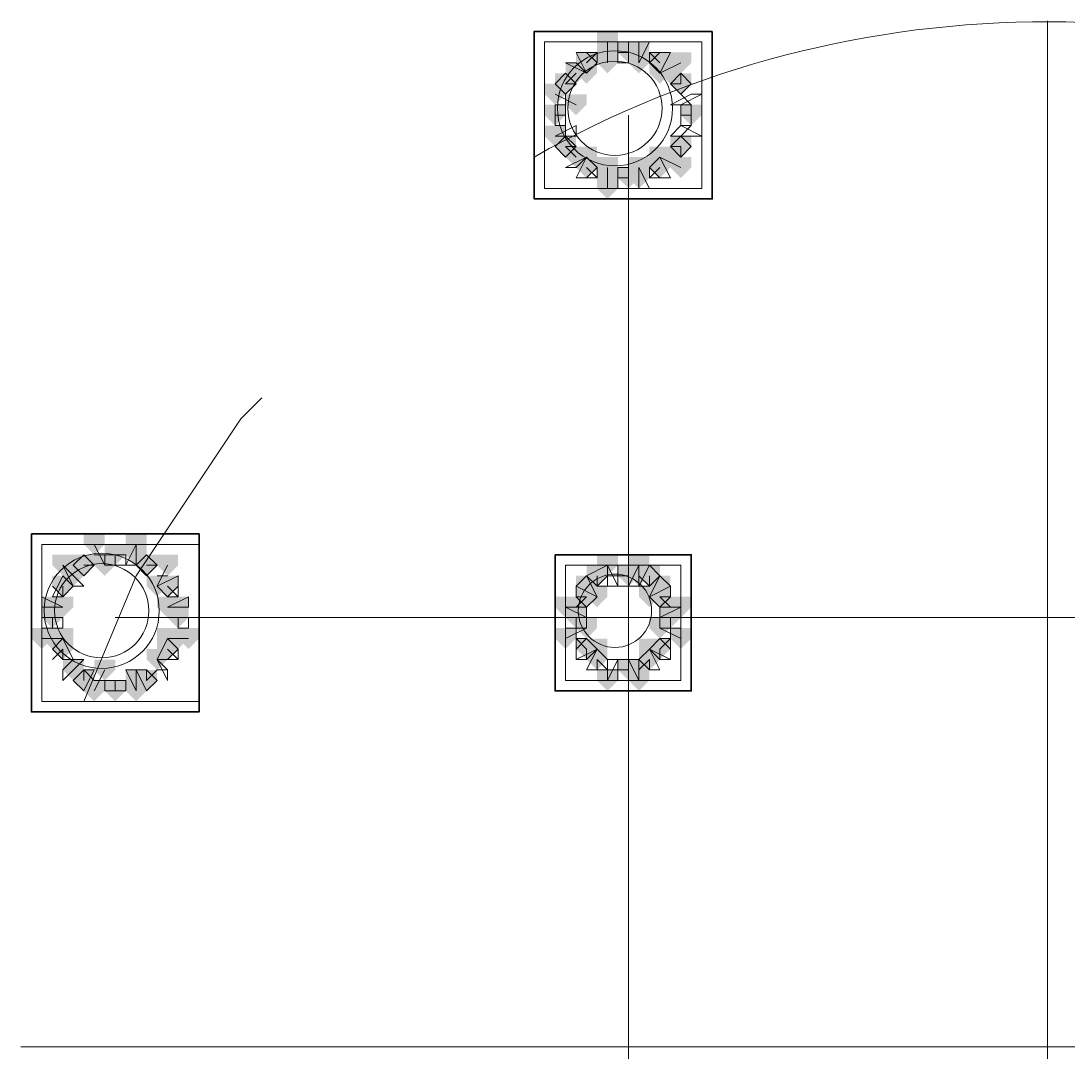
# Model space of a CAD drawing. Header units: millimetres. Extents: x 2315 to 4619, y 1334 to 1897.
# Drawn here: x 3438.02 to 3444.13, y 1541.67 to 1547.68 of the extents above; entities that cross this region are included whole.
import ezdxf

# ---------------------------------------------------------------- set-up
doc = ezdxf.new("R2010")
doc.units = ezdxf.units.MM
for name, color, linetype, true_color in [('PDF_10', 7, 'Continuous', 0x00b85c), ('PDF_AXIS', 7, 'Continuous', 0x00b85c), ('PDF_柱构件', 7, 'Continuous', 0x00b85c), ('PDF_转运站初步方案', 7, 'Continuous', 0x00b85c)]:
    doc.layers.add(name, color=color, linetype=linetype, true_color=true_color)
doc.layers.add('PDF_中心线层', color=1, linetype='Continuous')
doc.layers.add('PDF_粗实线层', color=7, linetype='Continuous')

msp = doc.modelspace()

# ---------------------------------------------------------------- hatches: boundary and pattern name
at = {"layer": 'PDF_10', "transparency": 33554559}
for points in [[(3441.5644, 1547.5601), (3441.5033, 1547.5601), (3441.5033, 1547.499), (3441.5644, 1547.4379), (3441.6255, 1547.499), (3441.6255, 1547.5601)], [(3441.5644, 1547.5601), (3441.5033, 1547.5601), (3441.5033, 1547.499), (3441.5644, 1547.4379), (3441.6255, 1547.499), (3441.6255, 1547.5601)], [(3441.3201, 1547.499), (3441.259, 1547.499), (3441.259, 1547.4379), (3441.3201, 1547.3768), (3441.3812, 1547.4379), (3441.3812, 1547.499)], [(3441.3201, 1547.499), (3441.259, 1547.499), (3441.259, 1547.4379), (3441.3201, 1547.3768), (3441.3812, 1547.4379), (3441.3812, 1547.499)], [(3441.7477, 1547.499), (3441.6866, 1547.499), (3441.6866, 1547.4379), (3441.7477, 1547.3768), (3441.8087, 1547.4379), (3441.8087, 1547.499)], [(3441.7477, 1547.499), (3441.6866, 1547.499), (3441.6866, 1547.4379), (3441.7477, 1547.3768), (3441.8087, 1547.4379), (3441.8087, 1547.499)], [(3441.1979, 1547.3768), (3441.1368, 1547.3768), (3441.1368, 1547.3157), (3441.1979, 1547.2547), (3441.259, 1547.3157), (3441.259, 1547.3768)], [(3441.1979, 1547.3768), (3441.1368, 1547.3768), (3441.1368, 1547.3157), (3441.1979, 1547.2547), (3441.259, 1547.3157), (3441.259, 1547.3768)], [(3441.8698, 1547.3768), (3441.8087, 1547.3768), (3441.8087, 1547.3157), (3441.8698, 1547.2547), (3441.9309, 1547.3157), (3441.9309, 1547.3768)], [(3441.8698, 1547.3768), (3441.8087, 1547.3768), (3441.8087, 1547.3157), (3441.8698, 1547.2547), (3441.9309, 1547.3157), (3441.9309, 1547.3768)], [(3441.1368, 1547.1936), (3441.0758, 1547.1936), (3441.0758, 1547.1325), (3441.1368, 1547.0714), (3441.1979, 1547.1325), (3441.1979, 1547.1936)], [(3441.1368, 1547.1936), (3441.0758, 1547.1936), (3441.0758, 1547.1325), (3441.1368, 1547.0714), (3441.1979, 1547.1325), (3441.1979, 1547.1936)], [(3441.9309, 1547.1936), (3441.8698, 1547.1936), (3441.8698, 1547.1325), (3441.9309, 1547.0714), (3441.992, 1547.1325), (3441.992, 1547.1936)], [(3441.9309, 1547.1936), (3441.8698, 1547.1936), (3441.8698, 1547.1325), (3441.9309, 1547.0714), (3441.992, 1547.1325), (3441.992, 1547.1936)], [(3441.1979, 1547.0103), (3441.1368, 1547.0103), (3441.1368, 1546.9493), (3441.1979, 1546.8882), (3441.259, 1546.9493), (3441.259, 1547.0103)], [(3441.1979, 1547.0103), (3441.1368, 1547.0103), (3441.1368, 1546.9493), (3441.1979, 1546.8882), (3441.259, 1546.9493), (3441.259, 1547.0103)], [(3441.8698, 1547.0103), (3441.8087, 1547.0103), (3441.8087, 1546.9493), (3441.8698, 1546.8882), (3441.9309, 1546.9493), (3441.9309, 1547.0103)], [(3441.8698, 1547.0103), (3441.8087, 1547.0103), (3441.8087, 1546.9493), (3441.8698, 1546.8882), (3441.9309, 1546.9493), (3441.9309, 1547.0103)], [(3441.3201, 1546.8882), (3441.259, 1546.8882), (3441.259, 1546.8271), (3441.3201, 1546.766), (3441.3812, 1546.8271), (3441.3812, 1546.8882)], [(3441.3201, 1546.8882), (3441.259, 1546.8882), (3441.259, 1546.8271), (3441.3201, 1546.766), (3441.3812, 1546.8271), (3441.3812, 1546.8882)], [(3441.7477, 1546.8882), (3441.6866, 1546.8882), (3441.6866, 1546.8271), (3441.7477, 1546.766), (3441.8087, 1546.8271), (3441.8087, 1546.8882)], [(3441.7477, 1546.8882), (3441.6866, 1546.8882), (3441.6866, 1546.8271), (3441.7477, 1546.766), (3441.8087, 1546.8271), (3441.8087, 1546.8882)], [(3441.5644, 1546.8271), (3441.5033, 1546.8271), (3441.5033, 1546.766), (3441.5644, 1546.7049), (3441.6255, 1546.766), (3441.6255, 1546.8271)], [(3441.5644, 1546.8271), (3441.5033, 1546.8271), (3441.5033, 1546.766), (3441.5644, 1546.7049), (3441.6255, 1546.766), (3441.6255, 1546.8271)], [(3438.5714, 1544.6282), (3438.5104, 1544.6282), (3438.5104, 1544.5671), (3438.5714, 1544.506), (3438.6325, 1544.5671), (3438.6325, 1544.6282)], [(3438.5714, 1544.6282), (3438.5104, 1544.6282), (3438.5104, 1544.5671), (3438.5714, 1544.506), (3438.6325, 1544.5671), (3438.6325, 1544.6282)], [(3438.3882, 1544.5671), (3438.3271, 1544.5671), (3438.3271, 1544.506), (3438.3882, 1544.4449), (3438.4493, 1544.506), (3438.4493, 1544.5671)], [(3438.3882, 1544.5671), (3438.3271, 1544.5671), (3438.3271, 1544.506), (3438.3882, 1544.4449), (3438.4493, 1544.506), (3438.4493, 1544.5671)], [(3438.3882, 1544.5671), (3438.3271, 1544.5671), (3438.3271, 1544.506), (3438.3882, 1544.4449), (3438.4493, 1544.506), (3438.4493, 1544.5671)], [(3438.7547, 1544.5671), (3438.6936, 1544.5671), (3438.6936, 1544.506), (3438.7547, 1544.4449), (3438.8158, 1544.506), (3438.8158, 1544.5671)], [(3438.7547, 1544.5671), (3438.6936, 1544.5671), (3438.6936, 1544.506), (3438.7547, 1544.4449), (3438.8158, 1544.506), (3438.8158, 1544.5671)], [(3438.7547, 1544.5671), (3438.6936, 1544.5671), (3438.6936, 1544.506), (3438.7547, 1544.4449), (3438.8158, 1544.506), (3438.8158, 1544.5671)], [(3441.3812, 1544.506), (3441.3201, 1544.506), (3441.3201, 1544.4449), (3441.3812, 1544.3839), (3441.4422, 1544.4449), (3441.4422, 1544.506)], [(3441.3812, 1544.506), (3441.3201, 1544.506), (3441.3201, 1544.4449), (3441.3812, 1544.3839), (3441.4422, 1544.4449), (3441.4422, 1544.506)], [(3441.5644, 1544.506), (3441.5033, 1544.506), (3441.5033, 1544.4449), (3441.5644, 1544.3839), (3441.6255, 1544.4449), (3441.6255, 1544.506)], [(3441.5644, 1544.506), (3441.5033, 1544.506), (3441.5033, 1544.4449), (3441.5644, 1544.3839), (3441.6255, 1544.4449), (3441.6255, 1544.506)], [(3441.6866, 1544.506), (3441.6255, 1544.506), (3441.6255, 1544.4449), (3441.6866, 1544.3839), (3441.7477, 1544.4449), (3441.7477, 1544.506)], [(3441.6866, 1544.506), (3441.6255, 1544.506), (3441.6255, 1544.4449), (3441.6866, 1544.3839), (3441.7477, 1544.4449), (3441.7477, 1544.506)], [(3438.266, 1544.4449), (3438.2049, 1544.4449), (3438.2049, 1544.3839), (3438.266, 1544.3228), (3438.3271, 1544.3839), (3438.3271, 1544.4449)], [(3438.266, 1544.4449), (3438.2049, 1544.4449), (3438.2049, 1544.3839), (3438.266, 1544.3228), (3438.3271, 1544.3839), (3438.3271, 1544.4449)], [(3438.8768, 1544.4449), (3438.8158, 1544.4449), (3438.8158, 1544.3839), (3438.8768, 1544.3228), (3438.9379, 1544.3839), (3438.9379, 1544.4449)], [(3438.8768, 1544.4449), (3438.8158, 1544.4449), (3438.8158, 1544.3839), (3438.8768, 1544.3228), (3438.9379, 1544.3839), (3438.9379, 1544.4449)], [(3441.3201, 1544.3839), (3441.259, 1544.3839), (3441.259, 1544.3228), (3441.3201, 1544.2617), (3441.3812, 1544.3228), (3441.3812, 1544.3839)], [(3441.3201, 1544.3839), (3441.259, 1544.3839), (3441.259, 1544.3228), (3441.3201, 1544.2617), (3441.3812, 1544.3228), (3441.3812, 1544.3839)], [(3441.7477, 1544.3839), (3441.6866, 1544.3839), (3441.6866, 1544.3228), (3441.7477, 1544.2617), (3441.8087, 1544.3228), (3441.8087, 1544.3839)], [(3441.7477, 1544.3839), (3441.6866, 1544.3839), (3441.6866, 1544.3228), (3441.7477, 1544.2617), (3441.8087, 1544.3228), (3441.8087, 1544.3839)], [(3438.2049, 1544.2617), (3438.1439, 1544.2617), (3438.1439, 1544.2006), (3438.2049, 1544.1395), (3438.266, 1544.2006), (3438.266, 1544.2617)], [(3438.2049, 1544.2617), (3438.1439, 1544.2617), (3438.1439, 1544.2006), (3438.2049, 1544.1395), (3438.266, 1544.2006), (3438.266, 1544.2617)], [(3438.2049, 1544.2617), (3438.1439, 1544.2617), (3438.1439, 1544.2006), (3438.2049, 1544.1395), (3438.266, 1544.2006), (3438.266, 1544.2617)], [(3438.9379, 1544.2617), (3438.8768, 1544.2617), (3438.8768, 1544.2006), (3438.9379, 1544.1395), (3438.999, 1544.2006), (3438.999, 1544.2617)], [(3438.9379, 1544.2617), (3438.8768, 1544.2617), (3438.8768, 1544.2006), (3438.9379, 1544.1395), (3438.999, 1544.2006), (3438.999, 1544.2617)], [(3441.259, 1544.2617), (3441.1979, 1544.2617), (3441.1979, 1544.2006), (3441.259, 1544.1395), (3441.3201, 1544.2006), (3441.3201, 1544.2617)], [(3441.259, 1544.2617), (3441.1979, 1544.2617), (3441.1979, 1544.2006), (3441.259, 1544.1395), (3441.3201, 1544.2006), (3441.3201, 1544.2617)], [(3441.259, 1544.2617), (3441.1979, 1544.2617), (3441.1979, 1544.2006), (3441.259, 1544.1395), (3441.3201, 1544.2006), (3441.3201, 1544.2617)], [(3441.8087, 1544.2617), (3441.7477, 1544.2617), (3441.7477, 1544.2006), (3441.8087, 1544.1395), (3441.8698, 1544.2006), (3441.8698, 1544.2617)], [(3441.8087, 1544.2617), (3441.7477, 1544.2617), (3441.7477, 1544.2006), (3441.8087, 1544.1395), (3441.8698, 1544.2006), (3441.8698, 1544.2617)], [(3441.8087, 1544.2617), (3441.7477, 1544.2617), (3441.7477, 1544.2006), (3441.8087, 1544.1395), (3441.8698, 1544.2006), (3441.8698, 1544.2617)], [(3438.266, 1544.0784), (3438.2049, 1544.0784), (3438.2049, 1544.0174), (3438.266, 1543.9563), (3438.3271, 1544.0174), (3438.3271, 1544.0784)], [(3438.266, 1544.0784), (3438.2049, 1544.0784), (3438.2049, 1544.0174), (3438.266, 1543.9563), (3438.3271, 1544.0174), (3438.3271, 1544.0784)], [(3438.8768, 1544.0784), (3438.8158, 1544.0784), (3438.8158, 1544.0174), (3438.8768, 1543.9563), (3438.9379, 1544.0174), (3438.9379, 1544.0784)], [(3438.8768, 1544.0784), (3438.8158, 1544.0784), (3438.8158, 1544.0174), (3438.8768, 1543.9563), (3438.9379, 1544.0174), (3438.9379, 1544.0784)], [(3441.3201, 1544.0784), (3441.259, 1544.0784), (3441.259, 1544.0174), (3441.3201, 1543.9563), (3441.3812, 1544.0174), (3441.3812, 1544.0784)], [(3441.3201, 1544.0784), (3441.259, 1544.0784), (3441.259, 1544.0174), (3441.3201, 1543.9563), (3441.3812, 1544.0174), (3441.3812, 1544.0784)], [(3441.7477, 1544.0784), (3441.6866, 1544.0784), (3441.6866, 1544.0174), (3441.7477, 1543.9563), (3441.8087, 1544.0174), (3441.8087, 1544.0784)], [(3441.7477, 1544.0784), (3441.6866, 1544.0784), (3441.6866, 1544.0174), (3441.7477, 1543.9563), (3441.8087, 1544.0174), (3441.8087, 1544.0784)], [(3441.3812, 1544.0174), (3441.3201, 1544.0174), (3441.3201, 1543.9563), (3441.3812, 1543.8952), (3441.4422, 1543.9563), (3441.4422, 1544.0174)], [(3441.3812, 1544.0174), (3441.3201, 1544.0174), (3441.3201, 1543.9563), (3441.3812, 1543.8952), (3441.4422, 1543.9563), (3441.4422, 1544.0174)], [(3441.6866, 1544.0174), (3441.6255, 1544.0174), (3441.6255, 1543.9563), (3441.6866, 1543.8952), (3441.7477, 1543.9563), (3441.7477, 1544.0174)], [(3441.6866, 1544.0174), (3441.6255, 1544.0174), (3441.6255, 1543.9563), (3441.6866, 1543.8952), (3441.7477, 1543.9563), (3441.7477, 1544.0174)], [(3441.5644, 1543.9563), (3441.5033, 1543.9563), (3441.5033, 1543.8952), (3441.5644, 1543.8341), (3441.6255, 1543.8952), (3441.6255, 1543.9563)], [(3441.5644, 1543.9563), (3441.5033, 1543.9563), (3441.5033, 1543.8952), (3441.5644, 1543.8341), (3441.6255, 1543.8952), (3441.6255, 1543.9563)], [(3438.3882, 1543.8952), (3438.3271, 1543.8952), (3438.3271, 1543.8341), (3438.3882, 1543.773), (3438.4493, 1543.8341), (3438.4493, 1543.8952)], [(3438.3882, 1543.8952), (3438.3271, 1543.8952), (3438.3271, 1543.8341), (3438.3882, 1543.773), (3438.4493, 1543.8341), (3438.4493, 1543.8952)], [(3438.7547, 1543.8952), (3438.6936, 1543.8952), (3438.6936, 1543.8341), (3438.7547, 1543.773), (3438.8158, 1543.8341), (3438.8158, 1543.8952)], [(3438.7547, 1543.8952), (3438.6936, 1543.8952), (3438.6936, 1543.8341), (3438.7547, 1543.773), (3438.8158, 1543.8341), (3438.8158, 1543.8952)], [(3438.5714, 1543.8341), (3438.5104, 1543.8341), (3438.5104, 1543.773), (3438.5714, 1543.712), (3438.6325, 1543.773), (3438.6325, 1543.8341)], [(3438.5714, 1543.8341), (3438.5104, 1543.8341), (3438.5104, 1543.773), (3438.5714, 1543.712), (3438.6325, 1543.773), (3438.6325, 1543.8341)]]:
    msp.add_hatch(color=256, dxfattribs=at).paths.add_polyline_path(points)
at = {"layer": 'PDF_柱构件', "transparency": 33554559}
for points in [[(3441.4422, 1547.6211), (3441.3812, 1547.6211), (3441.3812, 1547.5601), (3441.4422, 1547.499), (3441.5033, 1547.5601), (3441.5033, 1547.6211)], [(3441.4422, 1547.5601), (3441.3812, 1547.5601), (3441.3812, 1547.499), (3441.4422, 1547.4379), (3441.5033, 1547.499), (3441.5033, 1547.5601)], [(3441.6255, 1547.5601), (3441.5644, 1547.5601), (3441.5644, 1547.499), (3441.6255, 1547.4379), (3441.6866, 1547.499), (3441.6866, 1547.5601)], [(3441.4422, 1547.499), (3441.3812, 1547.499), (3441.3812, 1547.4379), (3441.4422, 1547.3768), (3441.5033, 1547.4379), (3441.5033, 1547.499)], [(3441.6255, 1547.499), (3441.5644, 1547.499), (3441.5644, 1547.4379), (3441.6255, 1547.3768), (3441.6866, 1547.4379), (3441.6866, 1547.499)], [(3441.8698, 1547.499), (3441.8087, 1547.499), (3441.8087, 1547.4379), (3441.8698, 1547.3768), (3441.9309, 1547.4379), (3441.9309, 1547.499)], [(3441.259, 1547.4379), (3441.1979, 1547.4379), (3441.1979, 1547.3768), (3441.259, 1547.3157), (3441.3201, 1547.3768), (3441.3201, 1547.4379)], [(3441.3201, 1547.4379), (3441.259, 1547.4379), (3441.259, 1547.3768), (3441.3201, 1547.3157), (3441.3812, 1547.3768), (3441.3812, 1547.4379)], [(3441.7477, 1547.4379), (3441.6866, 1547.4379), (3441.6866, 1547.3768), (3441.7477, 1547.3157), (3441.8087, 1547.3768), (3441.8087, 1547.4379)], [(3441.8087, 1547.4379), (3441.7477, 1547.4379), (3441.7477, 1547.3768), (3441.8087, 1547.3157), (3441.8698, 1547.3768), (3441.8698, 1547.4379)], [(3441.1368, 1547.3157), (3441.0758, 1547.3157), (3441.0758, 1547.2547), (3441.1368, 1547.1936), (3441.1979, 1547.2547), (3441.1979, 1547.3157)], [(3441.259, 1547.2547), (3441.1979, 1547.2547), (3441.1979, 1547.1936), (3441.259, 1547.1325), (3441.3201, 1547.1936), (3441.3201, 1547.2547)], [(3441.1368, 1547.0714), (3441.0758, 1547.0714), (3441.0758, 1547.0103), (3441.1368, 1546.9493), (3441.1979, 1547.0103), (3441.1979, 1547.0714)], [(3441.259, 1546.9493), (3441.1979, 1546.9493), (3441.1979, 1546.8882), (3441.259, 1546.8271), (3441.3201, 1546.8882), (3441.3201, 1546.9493)], [(3441.3201, 1546.9493), (3441.259, 1546.9493), (3441.259, 1546.8882), (3441.3201, 1546.8271), (3441.3812, 1546.8882), (3441.3812, 1546.9493)], [(3441.7477, 1546.9493), (3441.6866, 1546.9493), (3441.6866, 1546.8882), (3441.7477, 1546.8271), (3441.8087, 1546.8882), (3441.8087, 1546.9493)], [(3441.8087, 1546.9493), (3441.7477, 1546.9493), (3441.7477, 1546.8882), (3441.8087, 1546.8271), (3441.8698, 1546.8882), (3441.8698, 1546.9493)], [(3441.4422, 1546.8882), (3441.3812, 1546.8882), (3441.3812, 1546.8271), (3441.4422, 1546.766), (3441.5033, 1546.8271), (3441.5033, 1546.8882)], [(3441.6255, 1546.8882), (3441.5644, 1546.8882), (3441.5644, 1546.8271), (3441.6255, 1546.766), (3441.6866, 1546.8271), (3441.6866, 1546.8882)], [(3441.8698, 1546.8882), (3441.8087, 1546.8882), (3441.8087, 1546.8271), (3441.8698, 1546.766), (3441.9309, 1546.8271), (3441.9309, 1546.8882)], [(3441.4422, 1546.8271), (3441.3812, 1546.8271), (3441.3812, 1546.766), (3441.4422, 1546.7049), (3441.5033, 1546.766), (3441.5033, 1546.8271)], [(3441.6255, 1546.8271), (3441.5644, 1546.8271), (3441.5644, 1546.766), (3441.6255, 1546.7049), (3441.6866, 1546.766), (3441.6866, 1546.8271)], [(3441.4422, 1546.766), (3441.3812, 1546.766), (3441.3812, 1546.7049), (3441.4422, 1546.6439), (3441.5033, 1546.7049), (3441.5033, 1546.766)], [(3438.4493, 1544.6893), (3438.3882, 1544.6893), (3438.3882, 1544.6282), (3438.4493, 1544.5671), (3438.5104, 1544.6282), (3438.5104, 1544.6893)], [(3438.6936, 1544.6893), (3438.6325, 1544.6893), (3438.6325, 1544.6282), (3438.6936, 1544.5671), (3438.7547, 1544.6282), (3438.7547, 1544.6893)], [(3438.6936, 1544.6282), (3438.6325, 1544.6282), (3438.6325, 1544.5671), (3438.6936, 1544.506), (3438.7547, 1544.5671), (3438.7547, 1544.6282)], [(3438.266, 1544.5671), (3438.2049, 1544.5671), (3438.2049, 1544.506), (3438.266, 1544.4449), (3438.3271, 1544.506), (3438.3271, 1544.5671)], [(3438.5104, 1544.5671), (3438.4493, 1544.5671), (3438.4493, 1544.506), (3438.5104, 1544.4449), (3438.5714, 1544.506), (3438.5714, 1544.5671)], [(3438.8768, 1544.5671), (3438.8158, 1544.5671), (3438.8158, 1544.506), (3438.8768, 1544.4449), (3438.9379, 1544.506), (3438.9379, 1544.5671)], [(3441.4422, 1544.5671), (3441.3812, 1544.5671), (3441.3812, 1544.506), (3441.4422, 1544.4449), (3441.5033, 1544.506), (3441.5033, 1544.5671)], [(3441.6255, 1544.5671), (3441.5644, 1544.5671), (3441.5644, 1544.506), (3441.6255, 1544.4449), (3441.6866, 1544.506), (3441.6866, 1544.5671)], [(3438.3271, 1544.506), (3438.266, 1544.506), (3438.266, 1544.4449), (3438.3271, 1544.3839), (3438.3882, 1544.4449), (3438.3882, 1544.506)], [(3441.6255, 1544.506), (3441.5644, 1544.506), (3441.5644, 1544.4449), (3441.6255, 1544.3839), (3441.6866, 1544.4449), (3441.6866, 1544.506)], [(3438.8158, 1544.4449), (3438.7547, 1544.4449), (3438.7547, 1544.3839), (3438.8158, 1544.3228), (3438.8768, 1544.3839), (3438.8768, 1544.4449)], [(3441.3201, 1544.4449), (3441.259, 1544.4449), (3441.259, 1544.3839), (3441.3201, 1544.3228), (3441.3812, 1544.3839), (3441.3812, 1544.4449)], [(3441.7477, 1544.4449), (3441.6866, 1544.4449), (3441.6866, 1544.3839), (3441.7477, 1544.3228), (3441.8087, 1544.3839), (3441.8087, 1544.4449)], [(3441.3812, 1544.3839), (3441.3201, 1544.3839), (3441.3201, 1544.3228), (3441.3812, 1544.2617), (3441.4422, 1544.3228), (3441.4422, 1544.3839)], [(3441.6866, 1544.3839), (3441.6255, 1544.3839), (3441.6255, 1544.3228), (3441.6866, 1544.2617), (3441.7477, 1544.3228), (3441.7477, 1544.3839)], [(3438.2049, 1544.3228), (3438.1439, 1544.3228), (3438.1439, 1544.2617), (3438.2049, 1544.2006), (3438.266, 1544.2617), (3438.266, 1544.3228)], [(3438.266, 1544.3228), (3438.2049, 1544.3228), (3438.2049, 1544.2617), (3438.266, 1544.2006), (3438.3271, 1544.2617), (3438.3271, 1544.3228)], [(3438.8768, 1544.3228), (3438.8158, 1544.3228), (3438.8158, 1544.2617), (3438.8768, 1544.2006), (3438.9379, 1544.2617), (3438.9379, 1544.3228)], [(3438.9379, 1544.3228), (3438.8768, 1544.3228), (3438.8768, 1544.2617), (3438.9379, 1544.2006), (3438.999, 1544.2617), (3438.999, 1544.3228)], [(3441.1979, 1544.3228), (3441.1368, 1544.3228), (3441.1368, 1544.2617), (3441.1979, 1544.2006), (3441.259, 1544.2617), (3441.259, 1544.3228)], [(3441.259, 1544.3228), (3441.1979, 1544.3228), (3441.1979, 1544.2617), (3441.259, 1544.2006), (3441.3201, 1544.2617), (3441.3201, 1544.3228)], [(3441.8087, 1544.3228), (3441.7477, 1544.3228), (3441.7477, 1544.2617), (3441.8087, 1544.2006), (3441.8698, 1544.2617), (3441.8698, 1544.3228)], [(3441.8698, 1544.3228), (3441.8087, 1544.3228), (3441.8087, 1544.2617), (3441.8698, 1544.2006), (3441.9309, 1544.2617), (3441.9309, 1544.3228)], [(3441.3201, 1544.2006), (3441.259, 1544.2006), (3441.259, 1544.1395), (3441.3201, 1544.0784), (3441.3812, 1544.1395), (3441.3812, 1544.2006)], [(3441.7477, 1544.2006), (3441.6866, 1544.2006), (3441.6866, 1544.1395), (3441.7477, 1544.0784), (3441.8087, 1544.1395), (3441.8087, 1544.2006)], [(3438.1439, 1544.1395), (3438.0828, 1544.1395), (3438.0828, 1544.0784), (3438.1439, 1544.0174), (3438.2049, 1544.0784), (3438.2049, 1544.1395)], [(3438.2049, 1544.1395), (3438.1439, 1544.1395), (3438.1439, 1544.0784), (3438.2049, 1544.0174), (3438.266, 1544.0784), (3438.266, 1544.1395)], [(3438.266, 1544.1395), (3438.2049, 1544.1395), (3438.2049, 1544.0784), (3438.266, 1544.0174), (3438.3271, 1544.0784), (3438.3271, 1544.1395)], [(3438.8768, 1544.1395), (3438.8158, 1544.1395), (3438.8158, 1544.0784), (3438.8768, 1544.0174), (3438.9379, 1544.0784), (3438.9379, 1544.1395)], [(3438.9379, 1544.1395), (3438.8768, 1544.1395), (3438.8768, 1544.0784), (3438.9379, 1544.0174), (3438.999, 1544.0784), (3438.999, 1544.1395)], [(3438.999, 1544.1395), (3438.9379, 1544.1395), (3438.9379, 1544.0784), (3438.999, 1544.0174), (3439.0601, 1544.0784), (3439.0601, 1544.1395)], [(3441.1979, 1544.1395), (3441.1368, 1544.1395), (3441.1368, 1544.0784), (3441.1979, 1544.0174), (3441.259, 1544.0784), (3441.259, 1544.1395)], [(3441.8698, 1544.1395), (3441.8087, 1544.1395), (3441.8087, 1544.0784), (3441.8698, 1544.0174), (3441.9309, 1544.0784), (3441.9309, 1544.1395)], [(3441.3812, 1544.0784), (3441.3201, 1544.0784), (3441.3201, 1544.0174), (3441.3812, 1543.9563), (3441.4422, 1544.0174), (3441.4422, 1544.0784)], [(3441.6866, 1544.0784), (3441.6255, 1544.0784), (3441.6255, 1544.0174), (3441.6866, 1543.9563), (3441.7477, 1544.0174), (3441.7477, 1544.0784)], [(3438.8158, 1544.0174), (3438.7547, 1544.0174), (3438.7547, 1543.9563), (3438.8158, 1543.8952), (3438.8768, 1543.9563), (3438.8768, 1544.0174)], [(3438.3271, 1543.9563), (3438.266, 1543.9563), (3438.266, 1543.8952), (3438.3271, 1543.8341), (3438.3882, 1543.8952), (3438.3882, 1543.9563)], [(3438.5104, 1543.9563), (3438.4493, 1543.9563), (3438.4493, 1543.8952), (3438.5104, 1543.8341), (3438.5714, 1543.8952), (3438.5714, 1543.9563)], [(3441.6255, 1543.9563), (3441.5644, 1543.9563), (3441.5644, 1543.8952), (3441.6255, 1543.8341), (3441.6866, 1543.8952), (3441.6866, 1543.9563)], [(3438.6936, 1543.8952), (3438.6325, 1543.8952), (3438.6325, 1543.8341), (3438.6936, 1543.773), (3438.7547, 1543.8341), (3438.7547, 1543.8952)], [(3441.4422, 1543.8952), (3441.3812, 1543.8952), (3441.3812, 1543.8341), (3441.4422, 1543.773), (3441.5033, 1543.8341), (3441.5033, 1543.8952)], [(3441.6255, 1543.8952), (3441.5644, 1543.8952), (3441.5644, 1543.8341), (3441.6255, 1543.773), (3441.6866, 1543.8341), (3441.6866, 1543.8952)], [(3438.4493, 1543.8341), (3438.3882, 1543.8341), (3438.3882, 1543.773), (3438.4493, 1543.712), (3438.5104, 1543.773), (3438.5104, 1543.8341)], [(3438.6936, 1543.8341), (3438.6325, 1543.8341), (3438.6325, 1543.773), (3438.6936, 1543.712), (3438.7547, 1543.773), (3438.7547, 1543.8341)]]:
    msp.add_hatch(color=256, dxfattribs=at).paths.add_polyline_path(points)
at = {"layer": 'PDF_转运站初步方案', "transparency": 33554559}
for points in [[(3441.5644, 1547.5601), (3441.5033, 1547.5601), (3441.5033, 1547.499), (3441.5644, 1547.4379), (3441.6255, 1547.499), (3441.6255, 1547.5601)], [(3441.5644, 1547.5601), (3441.5033, 1547.5601), (3441.5033, 1547.499), (3441.5644, 1547.4379), (3441.6255, 1547.499), (3441.6255, 1547.5601)], [(3441.3201, 1547.499), (3441.259, 1547.499), (3441.259, 1547.4379), (3441.3201, 1547.3768), (3441.3812, 1547.4379), (3441.3812, 1547.499)], [(3441.3201, 1547.499), (3441.259, 1547.499), (3441.259, 1547.4379), (3441.3201, 1547.3768), (3441.3812, 1547.4379), (3441.3812, 1547.499)], [(3441.7477, 1547.499), (3441.6866, 1547.499), (3441.6866, 1547.4379), (3441.7477, 1547.3768), (3441.8087, 1547.4379), (3441.8087, 1547.499)], [(3441.7477, 1547.499), (3441.6866, 1547.499), (3441.6866, 1547.4379), (3441.7477, 1547.3768), (3441.8087, 1547.4379), (3441.8087, 1547.499)], [(3441.1979, 1547.3768), (3441.1368, 1547.3768), (3441.1368, 1547.3157), (3441.1979, 1547.2547), (3441.259, 1547.3157), (3441.259, 1547.3768)], [(3441.1979, 1547.3768), (3441.1368, 1547.3768), (3441.1368, 1547.3157), (3441.1979, 1547.2547), (3441.259, 1547.3157), (3441.259, 1547.3768)], [(3441.8698, 1547.3768), (3441.8087, 1547.3768), (3441.8087, 1547.3157), (3441.8698, 1547.2547), (3441.9309, 1547.3157), (3441.9309, 1547.3768)], [(3441.8698, 1547.3768), (3441.8087, 1547.3768), (3441.8087, 1547.3157), (3441.8698, 1547.2547), (3441.9309, 1547.3157), (3441.9309, 1547.3768)], [(3441.1368, 1547.1936), (3441.0758, 1547.1936), (3441.0758, 1547.1325), (3441.1368, 1547.0714), (3441.1979, 1547.1325), (3441.1979, 1547.1936)], [(3441.1368, 1547.1936), (3441.0758, 1547.1936), (3441.0758, 1547.1325), (3441.1368, 1547.0714), (3441.1979, 1547.1325), (3441.1979, 1547.1936)], [(3441.9309, 1547.1936), (3441.8698, 1547.1936), (3441.8698, 1547.1325), (3441.9309, 1547.0714), (3441.992, 1547.1325), (3441.992, 1547.1936)], [(3441.9309, 1547.1936), (3441.8698, 1547.1936), (3441.8698, 1547.1325), (3441.9309, 1547.0714), (3441.992, 1547.1325), (3441.992, 1547.1936)], [(3441.1979, 1547.0103), (3441.1368, 1547.0103), (3441.1368, 1546.9493), (3441.1979, 1546.8882), (3441.259, 1546.9493), (3441.259, 1547.0103)], [(3441.1979, 1547.0103), (3441.1368, 1547.0103), (3441.1368, 1546.9493), (3441.1979, 1546.8882), (3441.259, 1546.9493), (3441.259, 1547.0103)], [(3441.8698, 1547.0103), (3441.8087, 1547.0103), (3441.8087, 1546.9493), (3441.8698, 1546.8882), (3441.9309, 1546.9493), (3441.9309, 1547.0103)], [(3441.8698, 1547.0103), (3441.8087, 1547.0103), (3441.8087, 1546.9493), (3441.8698, 1546.8882), (3441.9309, 1546.9493), (3441.9309, 1547.0103)], [(3441.3201, 1546.8882), (3441.259, 1546.8882), (3441.259, 1546.8271), (3441.3201, 1546.766), (3441.3812, 1546.8271), (3441.3812, 1546.8882)], [(3441.3201, 1546.8882), (3441.259, 1546.8882), (3441.259, 1546.8271), (3441.3201, 1546.766), (3441.3812, 1546.8271), (3441.3812, 1546.8882)], [(3441.7477, 1546.8882), (3441.6866, 1546.8882), (3441.6866, 1546.8271), (3441.7477, 1546.766), (3441.8087, 1546.8271), (3441.8087, 1546.8882)], [(3441.7477, 1546.8882), (3441.6866, 1546.8882), (3441.6866, 1546.8271), (3441.7477, 1546.766), (3441.8087, 1546.8271), (3441.8087, 1546.8882)], [(3441.5644, 1546.8271), (3441.5033, 1546.8271), (3441.5033, 1546.766), (3441.5644, 1546.7049), (3441.6255, 1546.766), (3441.6255, 1546.8271)], [(3441.5644, 1546.8271), (3441.5033, 1546.8271), (3441.5033, 1546.766), (3441.5644, 1546.7049), (3441.6255, 1546.766), (3441.6255, 1546.8271)], [(3438.5714, 1544.6282), (3438.5104, 1544.6282), (3438.5104, 1544.5671), (3438.5714, 1544.506), (3438.6325, 1544.5671), (3438.6325, 1544.6282)], [(3438.5714, 1544.6282), (3438.5104, 1544.6282), (3438.5104, 1544.5671), (3438.5714, 1544.506), (3438.6325, 1544.5671), (3438.6325, 1544.6282)], [(3438.3882, 1544.5671), (3438.3271, 1544.5671), (3438.3271, 1544.506), (3438.3882, 1544.4449), (3438.4493, 1544.506), (3438.4493, 1544.5671)], [(3438.3882, 1544.5671), (3438.3271, 1544.5671), (3438.3271, 1544.506), (3438.3882, 1544.4449), (3438.4493, 1544.506), (3438.4493, 1544.5671)], [(3438.7547, 1544.5671), (3438.6936, 1544.5671), (3438.6936, 1544.506), (3438.7547, 1544.4449), (3438.8158, 1544.506), (3438.8158, 1544.5671)], [(3438.7547, 1544.5671), (3438.6936, 1544.5671), (3438.6936, 1544.506), (3438.7547, 1544.4449), (3438.8158, 1544.506), (3438.8158, 1544.5671)], [(3441.3812, 1544.506), (3441.3201, 1544.506), (3441.3201, 1544.4449), (3441.3812, 1544.3839), (3441.4422, 1544.4449), (3441.4422, 1544.506)], [(3441.3812, 1544.506), (3441.3201, 1544.506), (3441.3201, 1544.4449), (3441.3812, 1544.3839), (3441.4422, 1544.4449), (3441.4422, 1544.506)], [(3441.5644, 1544.506), (3441.5033, 1544.506), (3441.5033, 1544.4449), (3441.5644, 1544.3839), (3441.6255, 1544.4449), (3441.6255, 1544.506)], [(3441.5644, 1544.506), (3441.5033, 1544.506), (3441.5033, 1544.4449), (3441.5644, 1544.3839), (3441.6255, 1544.4449), (3441.6255, 1544.506)], [(3441.6866, 1544.506), (3441.6255, 1544.506), (3441.6255, 1544.4449), (3441.6866, 1544.3839), (3441.7477, 1544.4449), (3441.7477, 1544.506)], [(3441.6866, 1544.506), (3441.6255, 1544.506), (3441.6255, 1544.4449), (3441.6866, 1544.3839), (3441.7477, 1544.4449), (3441.7477, 1544.506)], [(3438.266, 1544.4449), (3438.2049, 1544.4449), (3438.2049, 1544.3839), (3438.266, 1544.3228), (3438.3271, 1544.3839), (3438.3271, 1544.4449)], [(3438.266, 1544.4449), (3438.2049, 1544.4449), (3438.2049, 1544.3839), (3438.266, 1544.3228), (3438.3271, 1544.3839), (3438.3271, 1544.4449)], [(3438.8768, 1544.4449), (3438.8158, 1544.4449), (3438.8158, 1544.3839), (3438.8768, 1544.3228), (3438.9379, 1544.3839), (3438.9379, 1544.4449)], [(3438.8768, 1544.4449), (3438.8158, 1544.4449), (3438.8158, 1544.3839), (3438.8768, 1544.3228), (3438.9379, 1544.3839), (3438.9379, 1544.4449)], [(3441.3201, 1544.3839), (3441.259, 1544.3839), (3441.259, 1544.3228), (3441.3201, 1544.2617), (3441.3812, 1544.3228), (3441.3812, 1544.3839)], [(3441.3201, 1544.3839), (3441.259, 1544.3839), (3441.259, 1544.3228), (3441.3201, 1544.2617), (3441.3812, 1544.3228), (3441.3812, 1544.3839)], [(3441.7477, 1544.3839), (3441.6866, 1544.3839), (3441.6866, 1544.3228), (3441.7477, 1544.2617), (3441.8087, 1544.3228), (3441.8087, 1544.3839)], [(3441.7477, 1544.3839), (3441.6866, 1544.3839), (3441.6866, 1544.3228), (3441.7477, 1544.2617), (3441.8087, 1544.3228), (3441.8087, 1544.3839)], [(3438.2049, 1544.2617), (3438.1439, 1544.2617), (3438.1439, 1544.2006), (3438.2049, 1544.1395), (3438.266, 1544.2006), (3438.266, 1544.2617)], [(3438.2049, 1544.2617), (3438.1439, 1544.2617), (3438.1439, 1544.2006), (3438.2049, 1544.1395), (3438.266, 1544.2006), (3438.266, 1544.2617)], [(3438.9379, 1544.2617), (3438.8768, 1544.2617), (3438.8768, 1544.2006), (3438.9379, 1544.1395), (3438.999, 1544.2006), (3438.999, 1544.2617)], [(3438.9379, 1544.2617), (3438.8768, 1544.2617), (3438.8768, 1544.2006), (3438.9379, 1544.1395), (3438.999, 1544.2006), (3438.999, 1544.2617)], [(3441.259, 1544.2617), (3441.1979, 1544.2617), (3441.1979, 1544.2006), (3441.259, 1544.1395), (3441.3201, 1544.2006), (3441.3201, 1544.2617)], [(3441.259, 1544.2617), (3441.1979, 1544.2617), (3441.1979, 1544.2006), (3441.259, 1544.1395), (3441.3201, 1544.2006), (3441.3201, 1544.2617)], [(3441.8087, 1544.2617), (3441.7477, 1544.2617), (3441.7477, 1544.2006), (3441.8087, 1544.1395), (3441.8698, 1544.2006), (3441.8698, 1544.2617)], [(3441.8087, 1544.2617), (3441.7477, 1544.2617), (3441.7477, 1544.2006), (3441.8087, 1544.1395), (3441.8698, 1544.2006), (3441.8698, 1544.2617)], [(3438.266, 1544.0784), (3438.2049, 1544.0784), (3438.2049, 1544.0174), (3438.266, 1543.9563), (3438.3271, 1544.0174), (3438.3271, 1544.0784)], [(3438.266, 1544.0784), (3438.2049, 1544.0784), (3438.2049, 1544.0174), (3438.266, 1543.9563), (3438.3271, 1544.0174), (3438.3271, 1544.0784)], [(3438.8768, 1544.0784), (3438.8158, 1544.0784), (3438.8158, 1544.0174), (3438.8768, 1543.9563), (3438.9379, 1544.0174), (3438.9379, 1544.0784)], [(3438.8768, 1544.0784), (3438.8158, 1544.0784), (3438.8158, 1544.0174), (3438.8768, 1543.9563), (3438.9379, 1544.0174), (3438.9379, 1544.0784)], [(3441.3201, 1544.0784), (3441.259, 1544.0784), (3441.259, 1544.0174), (3441.3201, 1543.9563), (3441.3812, 1544.0174), (3441.3812, 1544.0784)], [(3441.3201, 1544.0784), (3441.259, 1544.0784), (3441.259, 1544.0174), (3441.3201, 1543.9563), (3441.3812, 1544.0174), (3441.3812, 1544.0784)], [(3441.7477, 1544.0784), (3441.6866, 1544.0784), (3441.6866, 1544.0174), (3441.7477, 1543.9563), (3441.8087, 1544.0174), (3441.8087, 1544.0784)], [(3441.7477, 1544.0784), (3441.6866, 1544.0784), (3441.6866, 1544.0174), (3441.7477, 1543.9563), (3441.8087, 1544.0174), (3441.8087, 1544.0784)], [(3441.3812, 1544.0174), (3441.3201, 1544.0174), (3441.3201, 1543.9563), (3441.3812, 1543.8952), (3441.4422, 1543.9563), (3441.4422, 1544.0174)], [(3441.3812, 1544.0174), (3441.3201, 1544.0174), (3441.3201, 1543.9563), (3441.3812, 1543.8952), (3441.4422, 1543.9563), (3441.4422, 1544.0174)], [(3441.6866, 1544.0174), (3441.6255, 1544.0174), (3441.6255, 1543.9563), (3441.6866, 1543.8952), (3441.7477, 1543.9563), (3441.7477, 1544.0174)], [(3441.6866, 1544.0174), (3441.6255, 1544.0174), (3441.6255, 1543.9563), (3441.6866, 1543.8952), (3441.7477, 1543.9563), (3441.7477, 1544.0174)], [(3441.5644, 1543.9563), (3441.5033, 1543.9563), (3441.5033, 1543.8952), (3441.5644, 1543.8341), (3441.6255, 1543.8952), (3441.6255, 1543.9563)], [(3441.5644, 1543.9563), (3441.5033, 1543.9563), (3441.5033, 1543.8952), (3441.5644, 1543.8341), (3441.6255, 1543.8952), (3441.6255, 1543.9563)], [(3438.3882, 1543.8952), (3438.3271, 1543.8952), (3438.3271, 1543.8341), (3438.3882, 1543.773), (3438.4493, 1543.8341), (3438.4493, 1543.8952)], [(3438.3882, 1543.8952), (3438.3271, 1543.8952), (3438.3271, 1543.8341), (3438.3882, 1543.773), (3438.4493, 1543.8341), (3438.4493, 1543.8952)], [(3438.7547, 1543.8952), (3438.6936, 1543.8952), (3438.6936, 1543.8341), (3438.7547, 1543.773), (3438.8158, 1543.8341), (3438.8158, 1543.8952)], [(3438.7547, 1543.8952), (3438.6936, 1543.8952), (3438.6936, 1543.8341), (3438.7547, 1543.773), (3438.8158, 1543.8341), (3438.8158, 1543.8952)], [(3438.5714, 1543.8341), (3438.5104, 1543.8341), (3438.5104, 1543.773), (3438.5714, 1543.712), (3438.6325, 1543.773), (3438.6325, 1543.8341)], [(3438.5714, 1543.8341), (3438.5104, 1543.8341), (3438.5104, 1543.773), (3438.5714, 1543.712), (3438.6325, 1543.773), (3438.6325, 1543.8341)]]:
    msp.add_hatch(color=256, dxfattribs=at).paths.add_polyline_path(points)

# ---------------------------------------------------------------- linework, layer by layer
at = {"layer": 'PDF_10', "lineweight": 18}
for points in [[(3441.5644, 1547.5601), (3441.5644, 1547.499), (3441.5033, 1547.499)], [(3441.3812, 1547.499), (3441.3201, 1547.4379)], [(3441.3812, 1547.4379), (3441.3201, 1547.499)], [(3441.7477, 1547.4379), (3441.6866, 1547.499)], [(3441.6866, 1547.4379), (3441.7477, 1547.499)], [(3441.259, 1547.3768), (3441.1979, 1547.3157), (3441.259, 1547.3157)], [(3441.8087, 1547.3157), (3441.8698, 1547.3157), (3441.8698, 1547.3768)], [(3441.1368, 1547.1936), (3441.1368, 1547.0714)], [(3441.9309, 1547.0714), (3441.9309, 1547.1936)], [(3441.1979, 1547.1325), (3441.1368, 1547.1325)], [(3441.8698, 1547.1325), (3441.9309, 1547.1325)], [(3441.259, 1546.9493), (3441.1979, 1546.9493), (3441.259, 1546.8882)], [(3441.8698, 1546.8882), (3441.8698, 1546.9493), (3441.8087, 1546.9493)], [(3441.3201, 1546.8271), (3441.3812, 1546.766)], [(3441.3812, 1546.8271), (3441.3201, 1546.766)], [(3441.6866, 1546.766), (3441.7477, 1546.8271)], [(3441.6866, 1546.8271), (3441.7477, 1546.766)], [(3441.5033, 1546.766), (3441.5644, 1546.766), (3441.5644, 1546.7049)], [(3438.5714, 1544.506), (3438.5714, 1544.5671), (3438.6325, 1544.5671)], [(3438.3882, 1544.506), (3438.4493, 1544.506)], [(3438.7547, 1544.506), (3438.8158, 1544.506)], [(3441.5033, 1544.4449), (3441.5644, 1544.4449), (3441.5644, 1544.506)], [(3441.3812, 1544.4449), (3441.3812, 1544.3839), (3441.4422, 1544.4449)], [(3441.6255, 1544.4449), (3441.6866, 1544.3839), (3441.6866, 1544.4449)], [(3438.2049, 1544.3839), (3438.266, 1544.3228), (3438.266, 1544.3839)], [(3438.8768, 1544.3839), (3438.9379, 1544.3228)], [(3438.8768, 1544.3228), (3438.9379, 1544.3839)], [(3441.259, 1544.2617), (3441.3201, 1544.3228), (3441.259, 1544.3228)], [(3441.8087, 1544.3228), (3441.7477, 1544.3228), (3441.8087, 1544.2617)], [(3438.2049, 1544.1395), (3438.2049, 1544.2006)], [(3438.999, 1544.2006), (3438.9379, 1544.2006), (3438.9379, 1544.1395)], [(3441.259, 1544.1395), (3441.259, 1544.2006)], [(3441.8087, 1544.2006), (3441.8087, 1544.1395)], [(3441.3201, 1544.0174), (3441.259, 1544.0784)], [(3441.3201, 1544.0784), (3441.259, 1544.0174)], [(3441.8087, 1544.0784), (3441.7477, 1544.0174)], [(3441.7477, 1544.0784), (3441.8087, 1544.0174)], [(3438.266, 1543.9563), (3438.266, 1544.0174), (3438.2049, 1543.9563)], [(3438.9379, 1544.0174), (3438.8768, 1543.9563)], [(3438.8768, 1544.0174), (3438.9379, 1543.9563)], [(3441.4422, 1543.8952), (3441.3812, 1543.9563), (3441.3812, 1543.8952)], [(3441.5644, 1543.9563), (3441.5644, 1543.8952), (3441.5033, 1543.8952)], [(3441.6866, 1543.8952), (3441.6866, 1543.9563), (3441.6255, 1543.8952)], [(3438.4493, 1543.8341), (3438.3882, 1543.8952), (3438.3882, 1543.8341)], [(3438.8158, 1543.8952), (3438.7547, 1543.8341), (3438.7547, 1543.8952)], [(3438.6325, 1543.773), (3438.5714, 1543.773), (3438.5714, 1543.8341)]]:
    msp.add_lwpolyline(points, dxfattribs=at)
at = {"layer": 'PDF_AXIS', "lineweight": 18}
for points in [[(3441.992, 1547.5601), (3441.992, 1546.7049), (3441.0758, 1546.7049), (3441.0758, 1547.5601)], [(3438.1439, 1544.6282), (3438.1439, 1543.712), (3439.0601, 1543.712), (3439.0601, 1544.6282)], [(3441.1979, 1544.506), (3441.1979, 1543.8341), (3441.8698, 1543.8341), (3441.8698, 1544.506)]]:
    msp.add_lwpolyline(points, close=True, dxfattribs=at)
at = {"layer": 'PDF_中心线层', "color": 112, "lineweight": 18, "true_color": 0x00b85c}
msp.add_lwpolyline([(3444.0077, 1535.6493), (3444.0077, 1547.6822)], close=True, dxfattribs=at)
for points in [[(3441.5644, 1547.1325), (3441.5644, 1536.199)], [(3439.4266, 1545.4833), (3439.3044, 1545.3611), (3438.6936, 1544.4449), (3438.3882, 1543.712)], [(3438.5714, 1544.2006), (3449.505, 1544.2006)], [(3450.0547, 1541.6963), (3438.0217, 1541.6963), (3450.0547, 1541.6963)]]:
    msp.add_lwpolyline(points, dxfattribs=at)
msp.add_arc((3444.0027, 1541.6248), 6.0524, 0.6771, 119.58331, dxfattribs=at)
at = {"layer": 'PDF_柱构件', "lineweight": 18}
for points in [[(3441.4422, 1547.5601), (3441.4422, 1547.4379)], [(3441.5644, 1547.4379), (3441.5033, 1547.4379), (3441.5033, 1547.5601), (3441.5644, 1547.5601)], [(3441.6866, 1547.5601), (3441.6255, 1547.4379), (3441.6255, 1547.5601)], [(3441.3812, 1547.4379), (3441.3201, 1547.3768), (3441.259, 1547.499), (3441.3812, 1547.499)], [(3441.7477, 1547.3768), (3441.6866, 1547.4379), (3441.6866, 1547.499), (3441.8087, 1547.499)], [(3441.259, 1547.4379), (3441.3201, 1547.3768), (3441.1979, 1547.4379)], [(3441.8698, 1547.4379), (3441.7477, 1547.3768)], [(3441.259, 1547.3157), (3441.1979, 1547.2547), (3441.1368, 1547.3157), (3441.1979, 1547.3768)], [(3441.8698, 1547.2547), (3441.8087, 1547.3157), (3441.8698, 1547.3768), (3441.9309, 1547.3157)], [(3441.1368, 1547.2547), (3441.259, 1547.1936)], [(3441.992, 1547.2547), (3441.8698, 1547.1936), (3441.8087, 1547.1936), (3441.9309, 1547.2547)], [(3441.1979, 1547.1936), (3441.1979, 1547.0714), (3441.1368, 1547.0714), (3441.1368, 1547.1936)], [(3441.8698, 1547.0714), (3441.8698, 1547.1936), (3441.9309, 1547.1936), (3441.9309, 1547.0714)], [(3441.1368, 1547.0103), (3441.259, 1547.0714), (3441.259, 1547.0103)], [(3441.9309, 1547.0103), (3441.8087, 1547.0103), (3441.8698, 1547.0714), (3441.992, 1547.0103)], [(3441.1979, 1547.0103), (3441.259, 1546.9493), (3441.1979, 1546.8882), (3441.1368, 1546.9493)], [(3441.8087, 1546.9493), (3441.8698, 1547.0103), (3441.9309, 1546.9493), (3441.8698, 1546.8882)], [(3441.1979, 1546.8271), (3441.3201, 1546.8882), (3441.259, 1546.8271)], [(3441.3201, 1546.8882), (3441.3812, 1546.8271), (3441.3812, 1546.766), (3441.259, 1546.766)], [(3441.6866, 1546.8271), (3441.7477, 1546.8882), (3441.8087, 1546.766), (3441.6866, 1546.766)], [(3441.8698, 1546.8271), (3441.7477, 1546.8882)], [(3441.4422, 1546.7049), (3441.4422, 1546.8271)], [(3441.5033, 1546.8271), (3441.5644, 1546.8271), (3441.5644, 1546.7049), (3441.5033, 1546.7049)], [(3441.6255, 1546.7049), (3441.6255, 1546.8271), (3441.6866, 1546.7049)], [(3438.4493, 1544.6282), (3438.5104, 1544.506)], [(3438.6936, 1544.6282), (3438.6325, 1544.506), (3438.6936, 1544.506)], [(3438.3882, 1544.4449), (3438.4493, 1544.506), (3438.3882, 1544.5671), (3438.3271, 1544.506)], [(3438.5104, 1544.506), (3438.6325, 1544.506), (3438.6325, 1544.5671), (3438.5104, 1544.5671)], [(3438.6936, 1544.506), (3438.7547, 1544.4449), (3438.8158, 1544.506), (3438.7547, 1544.5671)], [(3438.266, 1544.506), (3438.3271, 1544.3839), (3438.3882, 1544.3839)], [(3438.8768, 1544.506), (3438.8158, 1544.3839)], [(3441.3812, 1544.3839), (3441.4422, 1544.3839), (3441.4422, 1544.506), (3441.3201, 1544.4449)], [(3441.4422, 1544.506), (3441.4422, 1544.3839), (3441.5033, 1544.3839)], [(3441.5033, 1544.3839), (3441.5644, 1544.3839), (3441.5644, 1544.506), (3441.5033, 1544.506)], [(3441.6255, 1544.506), (3441.5644, 1544.3839), (3441.6255, 1544.3839)], [(3441.6255, 1544.3839), (3441.6866, 1544.3839), (3441.7477, 1544.4449), (3441.6866, 1544.506)], [(3438.266, 1544.3228), (3438.3271, 1544.3839), (3438.266, 1544.4449), (3438.2049, 1544.3228)], [(3438.8158, 1544.3839), (3438.8768, 1544.3228), (3438.9379, 1544.3228), (3438.9379, 1544.4449)], [(3441.259, 1544.3839), (3441.3812, 1544.3228), (3441.3201, 1544.4449)], [(3441.7477, 1544.4449), (3441.6866, 1544.3228), (3441.8087, 1544.3839)], [(3441.3201, 1544.2617), (3441.3812, 1544.3228), (3441.259, 1544.3839), (3441.259, 1544.3228)], [(3441.6866, 1544.3228), (3441.7477, 1544.2617), (3441.8087, 1544.3228), (3441.8087, 1544.3839)], [(3438.1439, 1544.2617), (3438.266, 1544.2617), (3438.1439, 1544.3228)], [(3438.999, 1544.3228), (3438.8768, 1544.2617), (3438.999, 1544.2617)], [(3441.1979, 1544.2617), (3441.3201, 1544.2006), (3441.3201, 1544.2617)], [(3441.8698, 1544.2617), (3441.7477, 1544.2617), (3441.7477, 1544.2006)], [(3438.266, 1544.1395), (3438.266, 1544.2006), (3438.1439, 1544.2006), (3438.1439, 1544.1395)], [(3438.9379, 1544.2006), (3438.9379, 1544.1395), (3438.999, 1544.1395), (3438.999, 1544.2006)], [(3441.3201, 1544.1395), (3441.3201, 1544.2006), (3441.1979, 1544.2006), (3441.1979, 1544.1395)], [(3441.7477, 1544.2006), (3441.7477, 1544.1395), (3441.8698, 1544.1395), (3441.8698, 1544.2006)], [(3441.1979, 1544.0784), (3441.3201, 1544.1395)], [(3441.8698, 1544.0784), (3441.7477, 1544.1395)], [(3438.1439, 1544.0784), (3438.266, 1544.0784)], [(3438.3271, 1543.9563), (3438.266, 1544.0784), (3438.2049, 1544.0174), (3438.266, 1543.9563)], [(3438.8768, 1544.0784), (3438.8158, 1543.9563), (3438.9379, 1543.9563), (3438.9379, 1544.0174)], [(3438.999, 1544.0784), (3438.8768, 1544.0784)], [(3441.3812, 1544.0174), (3441.3201, 1544.0784), (3441.259, 1544.0784), (3441.259, 1543.9563)], [(3441.7477, 1544.0784), (3441.6866, 1544.0174), (3441.8087, 1543.9563), (3441.8087, 1544.0784)], [(3441.4422, 1543.9563), (3441.3812, 1544.0174), (3441.3201, 1543.8952), (3441.4422, 1543.8952)], [(3441.6866, 1544.0174), (3441.6255, 1543.9563), (3441.6866, 1543.8952), (3441.7477, 1543.8952)], [(3441.8087, 1543.9563), (3441.6866, 1544.0174), (3441.7477, 1543.9563)], [(3438.266, 1543.8341), (3438.3882, 1543.9563), (3438.3271, 1543.9563), (3438.266, 1543.8952)], [(3441.4422, 1543.8341), (3441.5033, 1543.9563), (3441.4422, 1543.9563)], [(3441.5644, 1543.9563), (3441.5033, 1543.9563), (3441.5033, 1543.8341), (3441.5644, 1543.8341)], [(3441.6255, 1543.8341), (3441.6255, 1543.9563), (3441.5644, 1543.9563)], [(3438.4493, 1543.8952), (3438.3882, 1543.8952), (3438.3271, 1543.8341), (3438.3882, 1543.773)], [(3438.4493, 1543.773), (3438.5104, 1543.8952)], [(3438.6936, 1543.773), (3438.6936, 1543.8952), (3438.6325, 1543.8952)], [(3438.7547, 1543.8952), (3438.6936, 1543.8952), (3438.7547, 1543.773), (3438.8158, 1543.8341)], [(3438.6325, 1543.8341), (3438.5104, 1543.8341), (3438.5104, 1543.773), (3438.6325, 1543.773)]]:
    msp.add_lwpolyline(points, close=True, dxfattribs=at)
for points in [[(3441.1979, 1547.2547), (3441.1979, 1547.1936)], [(3441.9309, 1547.1936), (3441.8698, 1547.2547)], [(3441.1979, 1547.0714), (3441.1979, 1547.0103)], [(3441.8698, 1547.0103), (3441.9309, 1547.0714)], [(3438.4493, 1544.5671), (3438.5104, 1544.5671)], [(3438.8158, 1544.4449), (3438.8768, 1544.4449)], [(3441.4422, 1544.4449), (3441.5033, 1544.4449)], [(3441.259, 1544.0784), (3441.259, 1544.1395)], [(3441.8087, 1544.1395), (3441.8087, 1544.0784)], [(3441.3201, 1543.9563), (3441.3812, 1544.0174), (3441.259, 1543.9563), (3441.3201, 1543.9563), (3441.3201, 1544.0174)], [(3441.7477, 1544.0174), (3441.7477, 1543.9563)], [(3438.8768, 1543.8952), (3438.8158, 1543.9563), (3438.8768, 1543.8341), (3438.8768, 1543.8952), (3438.8158, 1543.8952)], [(3441.5033, 1543.8952), (3441.4422, 1543.8952)], [(3438.5104, 1543.8341), (3438.4493, 1543.8341)]]:
    msp.add_lwpolyline(points, dxfattribs=at)
at = {"layer": 'PDF_粗实线层', "color": 112, "lineweight": 35, "true_color": 0x00b85c}
for points in [[(3442.0531, 1547.6211), (3442.0531, 1546.6439), (3441.0147, 1546.6439), (3441.0147, 1547.6211)], [(3438.0828, 1544.6893), (3438.0828, 1543.6509), (3439.0601, 1543.6509), (3439.0601, 1544.6893)], [(3441.1368, 1544.5671), (3441.9309, 1544.5671), (3441.9309, 1543.773), (3441.1368, 1543.773)]]:
    msp.add_lwpolyline(points, close=True, dxfattribs=at)
at = {"layer": 'PDF_转运站初步方案', "lineweight": 18}
for centre, radius in [((3441.4858, 1547.1726), 0.3359), ((3441.4858, 1547.1726), 0.2749), ((3438.4926, 1544.2406), 0.3359), ((3438.4926, 1544.2406), 0.2749), ((3441.4858, 1544.2406), 0.2138), ((3441.4858, 1544.2406), 0.2138)]:
    msp.add_circle(centre, radius, dxfattribs=at)

doc.saveas('drawing.dxf')
